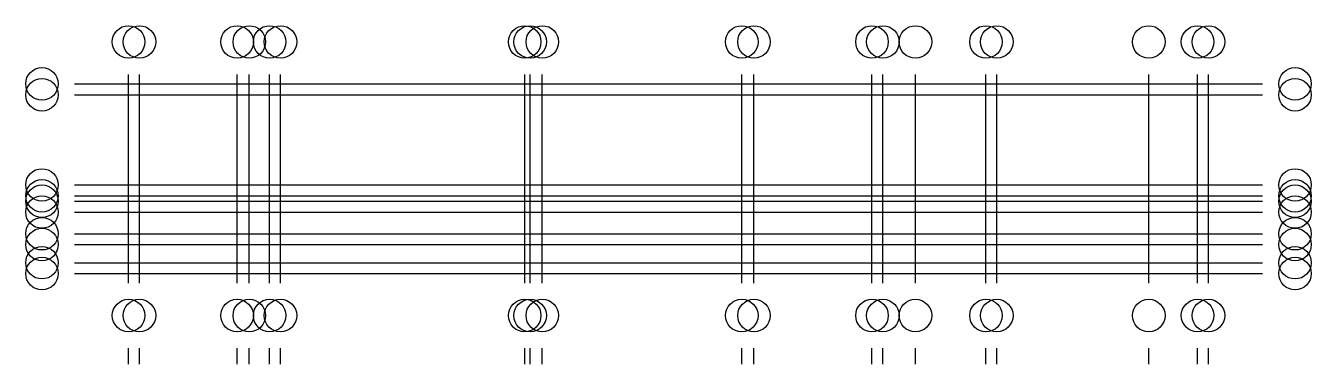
# Model space of a CAD drawing. Extents: x 136424 to 160114, y -318152 to -311902.
import ezdxf

# ---------------------------------------------------------------- set-up
doc = ezdxf.new("R2010")
doc.units = 0
for name, color, linetype in [('A-AXIS', 3, 'Continuous'), ('A-AXIS-DIM', 4, 'CONTINUOUS'), ('A-AXIS-LABEL', 7, 'CONTINUOUS')]:
    doc.layers.add(name, color=color, linetype=linetype)

msp = doc.modelspace()

# ---------------------------------------------------------------- linework, layer by layer
at = {"layer": 'A-AXIS', "color": 3}
for p, q in [((138319, -316652), (138319, -312802)), ((138519, -316652), (138519, -312802)), ((140319, -316652), (140319, -312802)), ((140544, -316652), (140544, -312802)), ((140919, -316652), (140919, -312802)), ((141119, -316652), (141119, -312802)), ((145619, -316652), (145619, -312802)), ((145719, -316652), (145719, -312802)), ((145944, -316652), (145944, -312802)), ((149619, -316652), (149619, -312802)), ((149844, -316652), (149844, -312802)), ((152019, -316652), (152019, -312802)), ((152219, -316652), (152219, -312802)), ((152819, -316652), (152819, -312802)), ((154119, -316652), (154119, -312802)), ((154319, -316652), (154319, -312802)), ((157119, -316652), (157119, -312802)), ((158019, -316652), (158019, -312802)), ((158219, -316652), (158219, -312802)), ((137324, -312977), (159214, -312977)), ((137324, -313177), (159214, -313177)), ((137324, -314842), (159214, -314842)), ((137324, -315042), (159214, -315042)), ((137324, -315142), (159214, -315142)), ((137324, -315342), (159214, -315342)), ((137324, -315742), (159214, -315742)), ((137324, -315942), (159214, -315942)), ((137324, -316277), (159214, -316277)), ((137324, -316477), (159214, -316477))]:
    msp.add_line(p, q, dxfattribs=at)
at = {"layer": 'A-AXIS-DIM'}
for p, q in [((138319, -318152), (138319, -317852)), ((138519, -318152), (138519, -317852)), ((140319, -318152), (140319, -317852)), ((140544, -318152), (140544, -317852)), ((140919, -318152), (140919, -317852)), ((141119, -318152), (141119, -317852)), ((145619, -318152), (145619, -317852)), ((145719, -318152), (145719, -317852)), ((145944, -318152), (145944, -317852)), ((149619, -318152), (149619, -317852)), ((149844, -318152), (149844, -317852)), ((152019, -318152), (152019, -317852)), ((152219, -318152), (152219, -317852)), ((152819, -318152), (152819, -317852)), ((154119, -318152), (154119, -317852)), ((154319, -318152), (154319, -317852)), ((157119, -318152), (157119, -317852)), ((158019, -318152), (158019, -317852)), ((158219, -318152), (158219, -317852))]:
    msp.add_line(p, q, dxfattribs=at)
at = {"layer": 'A-AXIS-LABEL'}
for centre in [(138319, -312202), (138519, -312202), (140319, -312202), (140544, -312202), (140919, -312202), (141119, -312202), (145619, -312202), (145719, -312202), (145944, -312202), (149619, -312202), (149844, -312202), (152019, -312202), (152219, -312202), (152819, -312202), (154119, -312202), (154319, -312202), (157119, -312202), (158019, -312202), (158219, -312202), (136724, -312977), (159814, -312977), (136724, -313177), (159814, -313177), (136724, -314842), (159814, -314842), (136724, -315042), (159814, -315042), (136724, -315142), (136724, -315342), (159814, -315142), (159814, -315342), (136724, -315742), (159814, -315742), (136724, -315942), (159814, -315942), (136724, -316277), (159814, -316277), (136724, -316477), (159814, -316477), (138319, -317252), (138519, -317252), (140319, -317252), (140544, -317252), (140919, -317252), (141119, -317252), (145619, -317252), (145719, -317252), (145944, -317252), (149619, -317252), (149844, -317252), (152019, -317252), (152219, -317252), (152819, -317252), (154119, -317252), (154319, -317252), (157119, -317252), (158019, -317252), (158219, -317252)]:
    msp.add_circle(centre, 300, dxfattribs=at)

doc.saveas('drawing.dxf')
